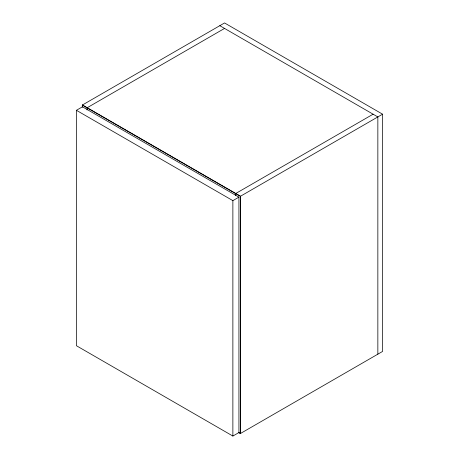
<?xml version="1.0" encoding="UTF-8"?>
<svg xmlns="http://www.w3.org/2000/svg" width="459" height="459" viewBox="0 0 459 459"><rect width="100%" height="100%" fill="white"/><g stroke="black" fill="none" stroke-linecap="round" stroke-linejoin="round"><path stroke-width="0.69" d="M82.31 107.222L82.31 105.071L224.549 22.95L382.588 114.193L382.588 351.433L240.35 433.554L238.577 432.527M76.412 110.303L82.465 106.804L238.932 197.135L238.932 432.55L232.874 436.05L76.412 345.719L76.412 110.303L232.874 200.635L238.932 197.135M224.549 28.424L87.049 107.808L87.049 109.959M373.11 114.193L235.61 193.578L235.61 195.632M82.31 105.071L240.35 196.314L382.588 114.193M219.809 25.687L377.849 116.93L377.849 354.17M82.465 104.979L240.51 196.222L240.51 433.462L238.732 432.435M240.35 196.314L240.35 433.554M232.874 200.635L232.874 436.05"/></g></svg>
